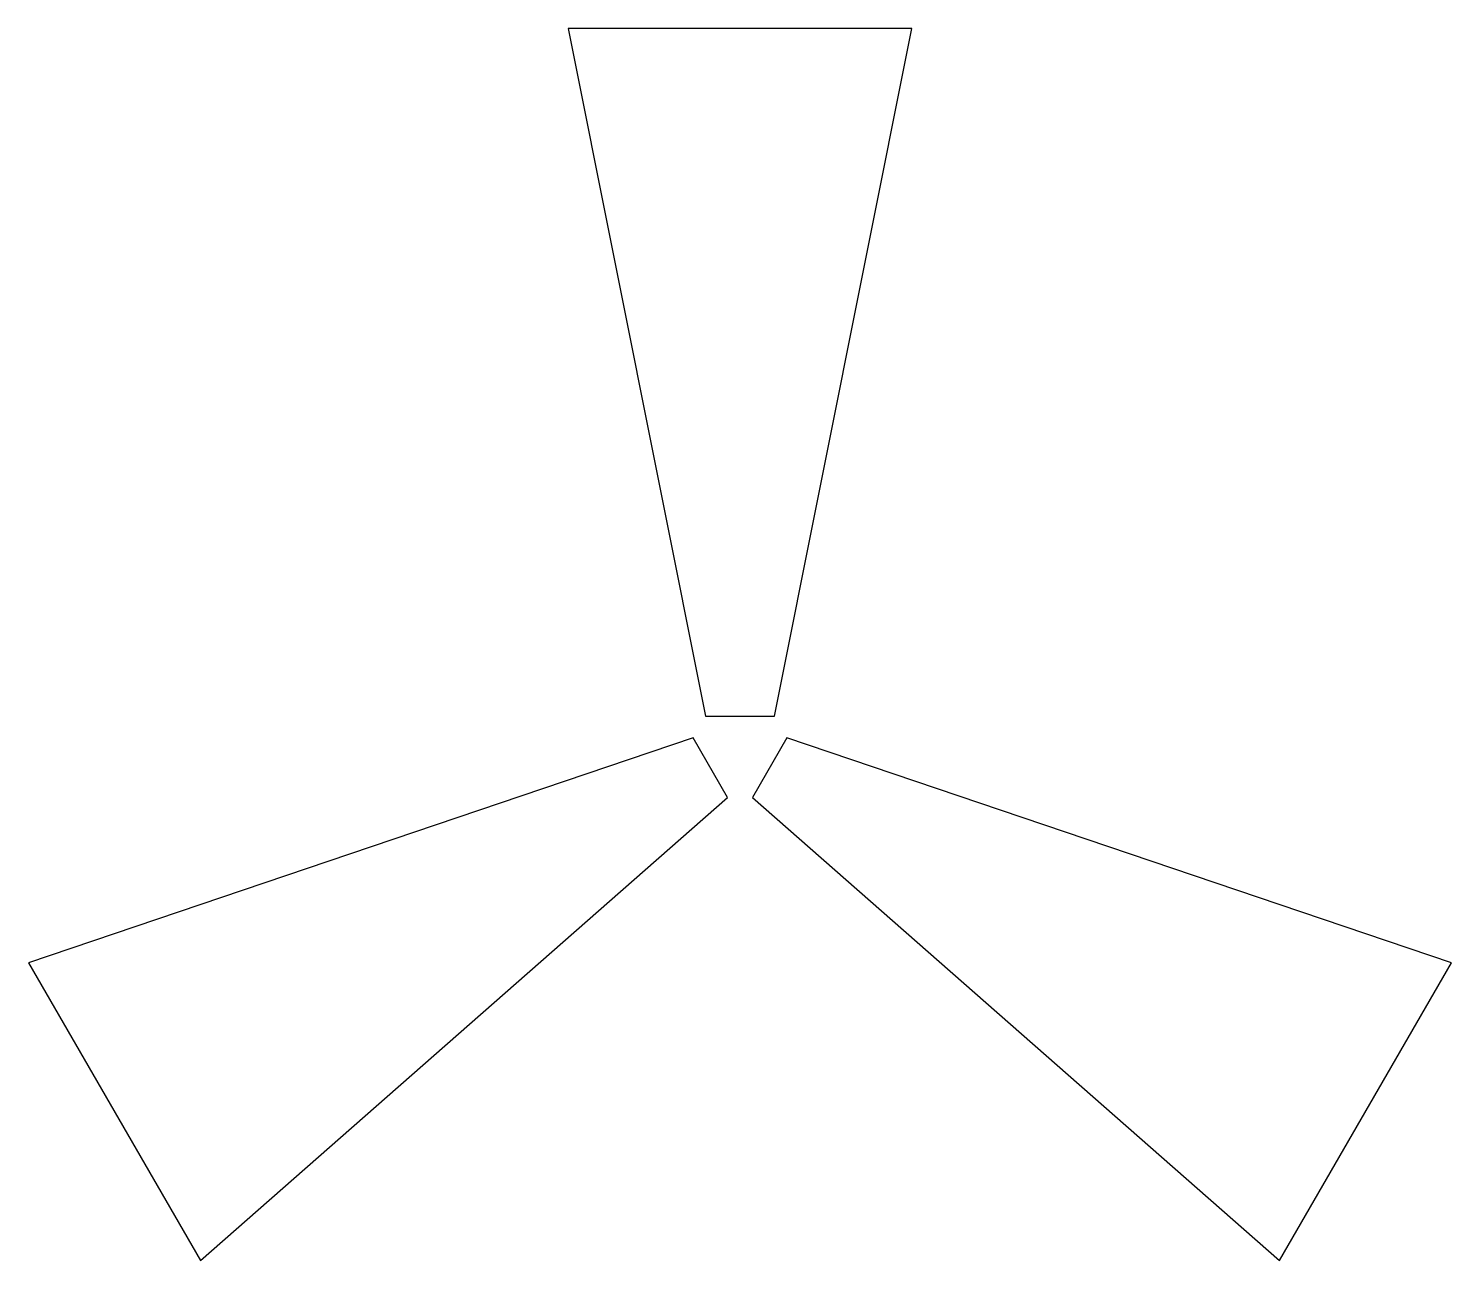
# Model space of a CAD drawing. Extents: x -472.07 to -467.93, y -471.48 to -467.9.
import ezdxf

# ---------------------------------------------------------------- set-up
doc = ezdxf.new("R2010")
doc.units = 13
doc.layers.add('MAGNET', color=11, linetype='Continuous')

msp = doc.modelspace()

# ---------------------------------------------------------------- linework, layer by layer
at = {"layer": 'MAGNET'}
for points in [[(-469.9, -469.9), (-469.5, -467.9), (-470.5, -467.9), (-470.1, -469.9), (-469.9, -469.9)], [(-470.1366, -469.9634), (-472.0687, -470.617), (-471.5687, -471.483), (-470.0366, -470.1366), (-470.1366, -469.9634)], [(-469.9634, -470.1366), (-468.4313, -471.483), (-467.9313, -470.617), (-469.8634, -469.9634), (-469.9634, -470.1366)]]:
    msp.add_lwpolyline(points, dxfattribs=at)

doc.saveas('drawing.dxf')
